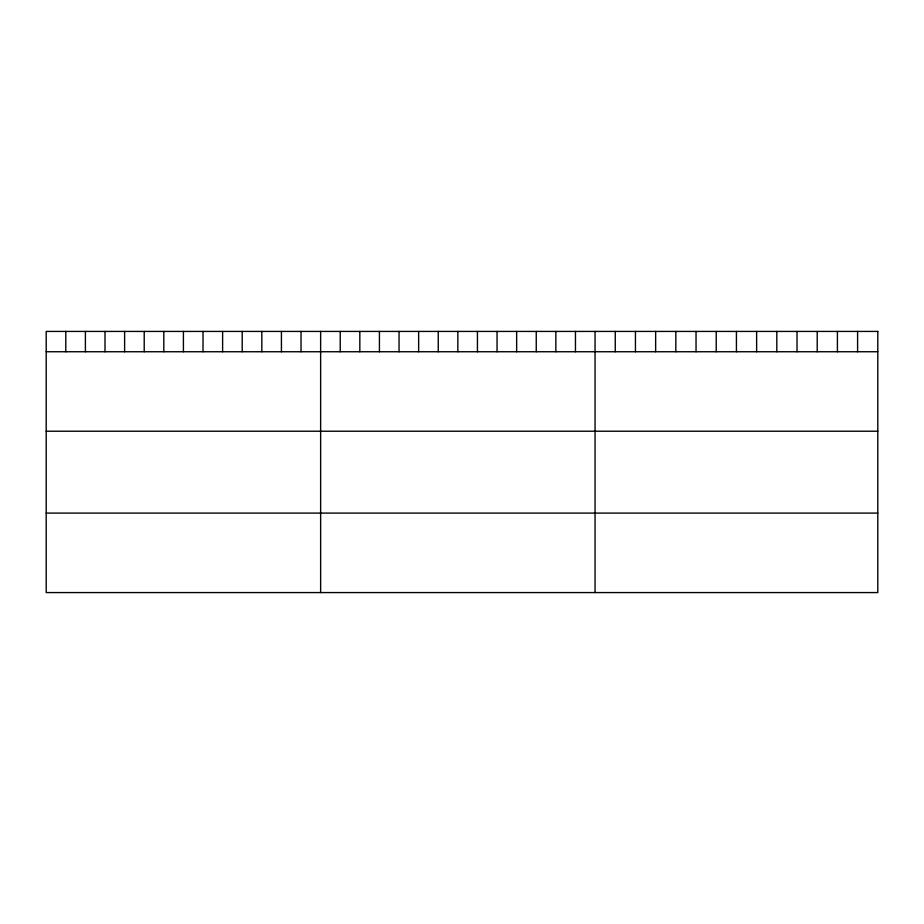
<?xml version="1.0" encoding="UTF-8"?>
<svg xmlns="http://www.w3.org/2000/svg" width="924" height="924" viewBox="0 0 924 924"><rect width="100%" height="100%" fill="white"/><g stroke="black" fill="none" stroke-linecap="round" stroke-linejoin="round"><path stroke-width="1.39" d="M46.2 351.744L877.8 351.744M46.2 431.219L877.8 431.219M46.2 513.097L877.8 513.097M857.599 331.427L857.599 351.744M837.41 331.427L837.41 351.744M817.209 331.427L817.209 351.744M797.019 331.427L797.019 351.744M776.818 331.427L776.818 351.744M756.629 331.427L756.629 351.744M736.428 331.427L736.428 351.744M716.227 331.427L716.227 351.744M696.038 331.427L696.038 351.744M675.837 331.427L675.837 351.744M655.647 331.427L655.647 351.744M635.446 331.427L635.446 351.744M615.257 331.427L615.257 351.744M595.056 331.427L595.056 592.573M575.456 331.427L575.456 351.744M555.855 331.427L555.855 351.744M536.255 331.427L536.255 351.744M516.643 331.427L516.643 351.744M497.043 331.427L497.043 351.744M477.442 331.427L477.442 351.744M457.842 331.427L457.842 351.744M438.242 331.427L438.242 351.744M418.641 331.427L418.641 351.744M399.041 331.427L399.041 351.744M379.429 331.427L379.429 351.744M359.829 331.427L359.829 351.744M340.228 331.427L340.228 351.744M320.628 331.427L320.628 592.573M301.028 331.427L301.028 351.744M281.427 331.427L281.427 351.744M261.827 331.427L261.827 351.744M242.215 331.427L242.215 351.744M222.615 331.427L222.615 351.744M203.014 331.427L203.014 351.744M183.414 331.427L183.414 351.744M163.814 331.427L163.814 351.744M144.213 331.427L144.213 351.744M124.613 331.427L124.613 351.744M105.001 331.427L105.001 351.744M85.401 331.427L85.401 351.744M65.8 331.427L65.8 351.744M877.8 331.427L46.2 331.427L46.2 592.573L877.8 592.573L877.8 331.427"/></g></svg>
